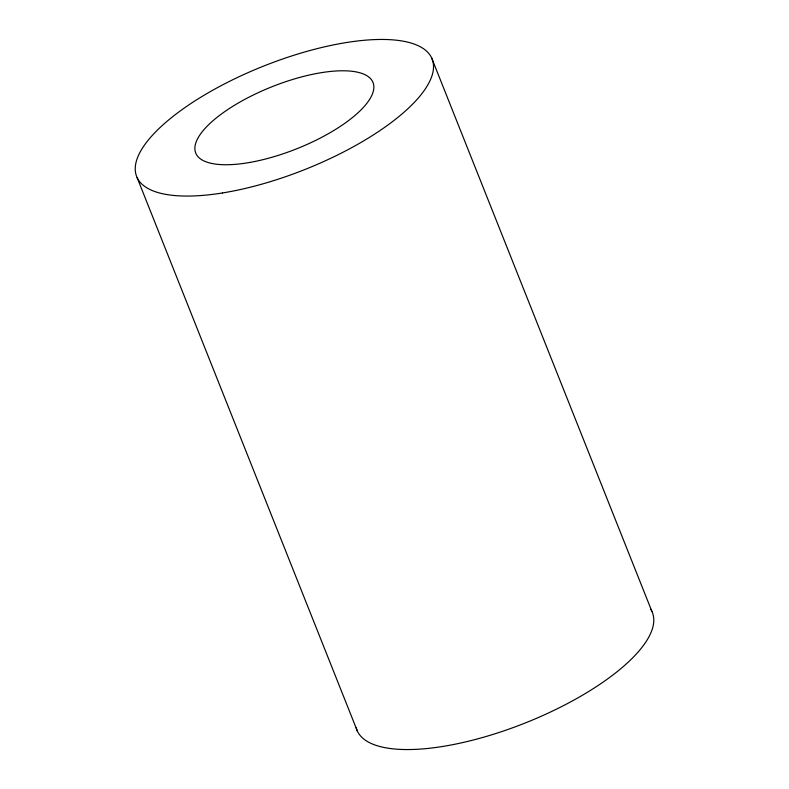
<?xml version="1.0" encoding="UTF-8"?>
<svg xmlns="http://www.w3.org/2000/svg" width="789" height="789" viewBox="0 0 789 789"><rect width="100%" height="100%" fill="white"/><g stroke="black" fill="none" stroke-linecap="round" stroke-linejoin="round"><path stroke-width="1.18" d="M431.642 57.922L651.901 611.406M137.099 177.594L357.358 731.078M650.787 609.345A158.993 55.684 -21.7 0 1 526.707 722.389A158.993 55.684 -21.7 0 1 356.164 727.793M222.537 192.95A158.993 55.684 -21.7 0 0 432.836 61.207A158.993 55.684 -21.7 0 0 197.733 99.118A158.993 55.684 -21.7 0 0 222.537 192.95M249.728 162.455A95.4 33.404 -21.7 0 0 373.148 82.875A95.4 33.404 -21.7 0 0 230.23 107.945A95.4 33.404 -21.7 0 0 249.728 162.455"/></g></svg>
